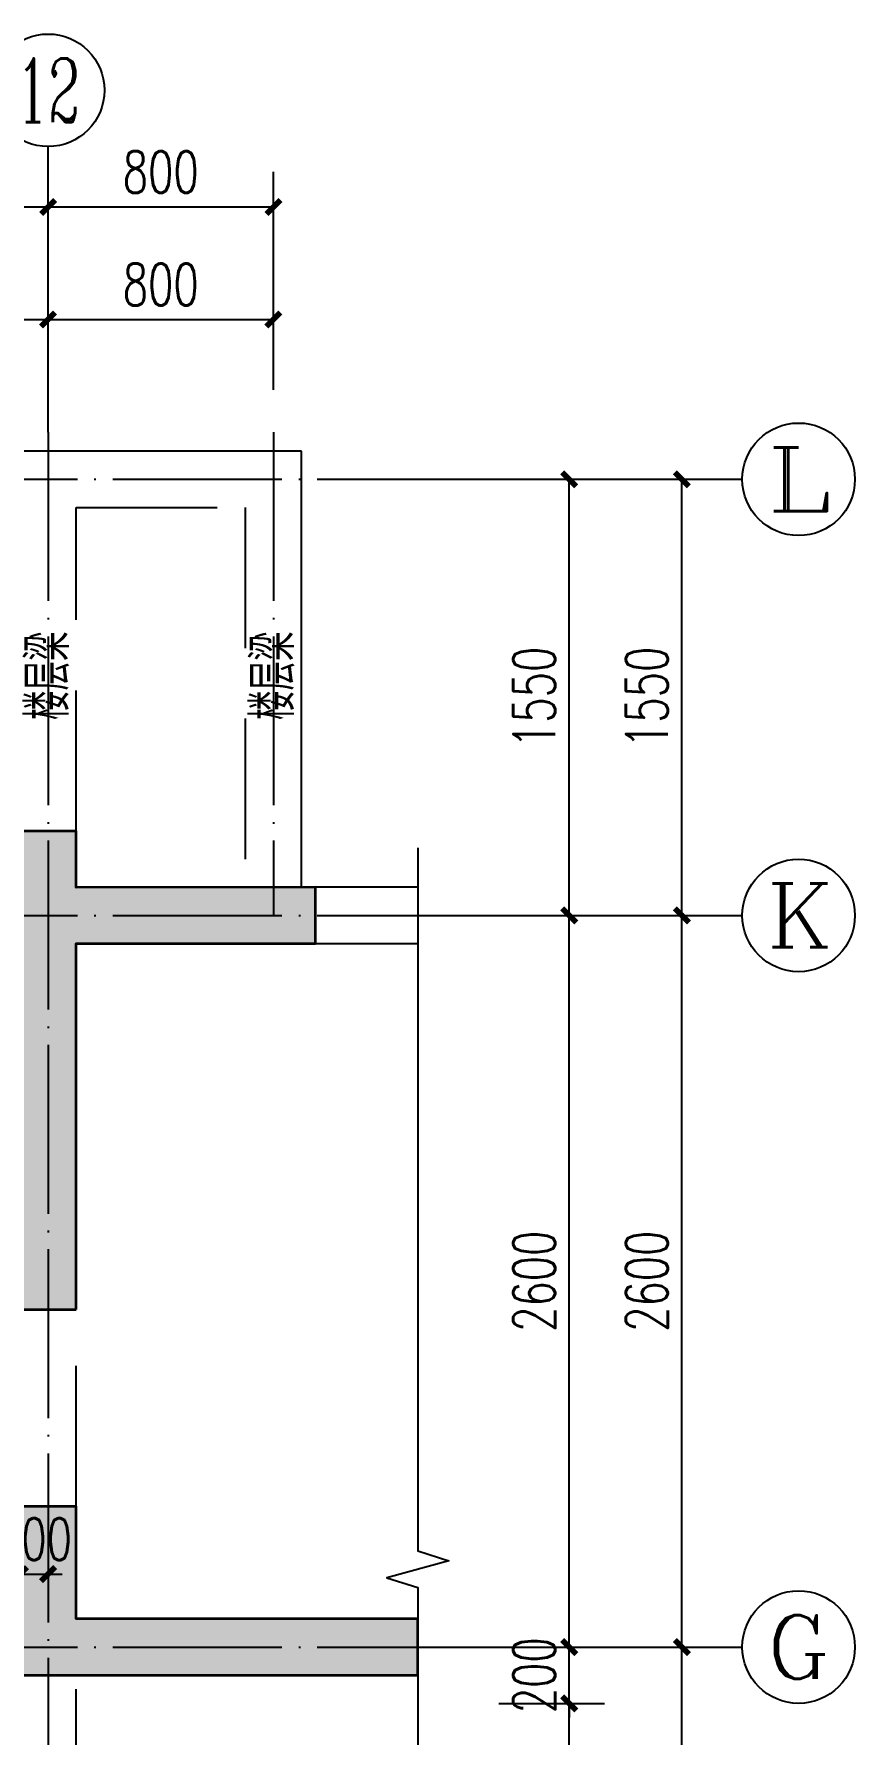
# Model space of a CAD drawing. Extents: x 393367 to 3005760, y 4998 to 826018.
# Drawn here: x 2815557 to 2818472, y 529902 to 535947 of the extents above; entities that cross this region are included whole.
import ezdxf
from ezdxf.enums import TextEntityAlignment as Align

# ---------------------------------------------------------------- set-up
doc = ezdxf.new("R2010")
doc.units = 0
doc.header["$LTSCALE"] = 1000
doc.linetypes.add('DASHED', pattern=[0.75, 0.5, -0.25])
doc.linetypes.add('DOTE', pattern=[2.42, 2, -0.2, 0.02, -0.2])
doc.layers.get('0').update_dxf_attribs({"linetype": 'CONTINUOUS'})
doc.layers.get('Defpoints').update_dxf_attribs({"linetype": 'CONTINUOUS'})
for name, color, linetype in [('AXIS', 3, 'CONTINUOUS'), ('AXIS_TEXT', 7, 'CONTINUOUS'), ('DOTE', 8, 'DOTE'), ('PUB_DIM', 3, 'CONTINUOUS'), ('S-梁', 4, 'DASHED'), ('S-梁实线', 4, 'CONTINUOUS'), ('S-砼墙', 150, 'CONTINUOUS'), ('S-砼墙填充', 251, 'CONTINUOUS'), ('TEXT', 7, 'CONTINUOUS'), ('THIN', 7, 'CONTINUOUS'), ('尺寸标注', 86, 'CONTINUOUS')]:
    doc.layers.add(name, color=color, linetype=linetype)
doc.styles.add('_TCH_AXIS', font='COMPLEX', dxfattribs={"bigfont": 'GBCBIG'})
doc.styles.add('_TCH_DIM_T3', font='SIMPLEX', dxfattribs={"width": 0.705882, "bigfont": 'GBCBIG'})
doc.styles.add('COMPLEX', font='COMPLEX')
doc.styles.add('TSSD_Rein', font='Tssdeng.shx', dxfattribs={"width": 0.7, "bigfont": 'hztxt.shx'})
doc.dimstyles.new('_TCH_ARCH&&50', dxfattribs={"dimtxt": 148.75, "dimasz": 50, "dimexe": 125, "dimexo": 150, "dimgap": 50, "dimtad": 1, "dimdec": 0, "dimzin": 0, "dimdsep": 46, "dimtxsty": '_TCH_DIM_T3', "dimblk": 'ARCHTICK', "dimcen": 0.09, "dimclrt": 4, "dimazin": 2, "dimtfac": 1, "dimtdec": 0, "dimtix": 1, "dimtmove": 2, "dimatfit": 3, "dimfxl": 1, "dimtolj": 1, "dimtzin": 0, "dimarcsym": 0})

# ---------------------------------------------------------------- blocks, each defined once
blk = doc.blocks.new('_axiso')
blk.add_circle((0, 0), 0.5)
at = {"layer": 'AXIS_TEXT', "style": 'COMPLEX', "width": 1.041667}
blk.add_attdef('A', text='', height=0.56, dxfattribs=at).set_placement((-0.25, -0.28), (0.25, -0.28), align=Align.FIT)
blk = doc.blocks.new('_ArchTick')
at = {"color": 0, "linetype": 'ByBlock', "const_width": 0.4}
blk.add_lwpolyline([(-0.5, -0.5), (0.5, 0.5)], dxfattribs=at)
blk = doc.blocks.new('*D2158')
at = {"layer": 'Defpoints', "color": 0, "transparency": 16777216}
for p in [(2817057.5, 530014.7), (2817457.5, 530014.7), (2817057.5, 528914.7)]:
    blk.add_point(p, dxfattribs=at)
at = {"layer": '尺寸标注', "color": 0, "lineweight": -2, "transparency": 16777216}
for p, q in [((2817207.5, 530014.7), (2817582.5, 530014.7)), ((2817457.5, 528914.7), (2817457.5, 530014.7)), ((2817207.5, 528914.7), (2817582.5, 528914.7))]:
    blk.add_line(p, q, dxfattribs=at)
at = {"layer": '尺寸标注', "color": 0, "lineweight": -2, "transparency": 16777216, "xscale": 50, "yscale": 50, "zscale": 50}
for p, rotation in [((2817457.5, 530014.7), 90), ((2817457.5, 528914.7), 270)]:
    blk.add_blockref('_ArchTick', p, dxfattribs=dict(at, rotation=rotation))
at = {"layer": '尺寸标注', "color": 4, "transparency": 16777216, "insert": (2817333.1, 529464.7), "char_height": 148.75, "attachment_point": 5, "rotation": 90, "style": '_TCH_DIM_T3'}
blk.add_mtext('\\A1;1100', dxfattribs=at)
blk = doc.blocks.new('*D2159')
at = {"layer": 'Defpoints', "color": 0, "transparency": 16777216}
for p in [(2817057.5, 530214.7), (2817457.5, 530214.7), (2817057.5, 530014.7)]:
    blk.add_point(p, dxfattribs=at)
at = {"layer": '尺寸标注', "color": 0, "lineweight": -2, "transparency": 16777216}
for p, q in [((2817457.5, 530214.7), (2817457.5, 530264.7)), ((2817207.5, 530214.7), (2817582.5, 530214.7)), ((2817457.5, 530014.7), (2817457.5, 530214.7)), ((2817207.5, 530014.7), (2817582.5, 530014.7)), ((2817457.5, 530014.7), (2817457.5, 529964.7))]:
    blk.add_line(p, q, dxfattribs=at)
at = {"layer": '尺寸标注', "color": 0, "lineweight": -2, "transparency": 16777216, "xscale": 50, "yscale": 50, "zscale": 50}
for p, rotation in [((2817457.5, 530214.7), 270), ((2817457.5, 530014.7), 90)]:
    blk.add_blockref('_ArchTick', p, dxfattribs=dict(at, rotation=rotation))
at = {"layer": '尺寸标注', "color": 4, "transparency": 16777216, "insert": (2817333.1, 530114.7), "char_height": 148.75, "attachment_point": 5, "rotation": 90, "style": '_TCH_DIM_T3'}
blk.add_mtext('\\A1;200', dxfattribs=at)
blk = doc.blocks.new('*D2160')
at = {"layer": 'Defpoints', "color": 0, "transparency": 16777216}
for p in [(2817057.5, 532814.7), (2817457.5, 532814.7), (2817057.5, 530214.7)]:
    blk.add_point(p, dxfattribs=at)
at = {"layer": '尺寸标注', "color": 0, "lineweight": -2, "transparency": 16777216}
for p, q in [((2817207.5, 532814.7), (2817582.5, 532814.7)), ((2817457.5, 530214.7), (2817457.5, 532814.7)), ((2817207.5, 530214.7), (2817582.5, 530214.7))]:
    blk.add_line(p, q, dxfattribs=at)
at = {"layer": '尺寸标注', "color": 0, "lineweight": -2, "transparency": 16777216, "xscale": 50, "yscale": 50, "zscale": 50}
for p, rotation in [((2817457.5, 532814.7), 90), ((2817457.5, 530214.7), 270)]:
    blk.add_blockref('_ArchTick', p, dxfattribs=dict(at, rotation=rotation))
at = {"layer": '尺寸标注', "color": 4, "transparency": 16777216, "insert": (2817333.1, 531514.7), "char_height": 148.75, "attachment_point": 5, "rotation": 90, "style": '_TCH_DIM_T3'}
blk.add_mtext('\\A1;2600', dxfattribs=at)
blk = doc.blocks.new('*D2161')
at = {"layer": 'Defpoints', "color": 0, "transparency": 16777216}
for p in [(2817057.5, 534364.7), (2817457.5, 534364.7), (2817057.5, 532814.7)]:
    blk.add_point(p, dxfattribs=at)
at = {"layer": '尺寸标注', "color": 0, "lineweight": -2, "transparency": 16777216}
for p, q in [((2817207.5, 534364.7), (2817582.5, 534364.7)), ((2817457.5, 532814.7), (2817457.5, 534364.7)), ((2817207.5, 532814.7), (2817582.5, 532814.7))]:
    blk.add_line(p, q, dxfattribs=at)
at = {"layer": '尺寸标注', "color": 0, "lineweight": -2, "transparency": 16777216, "xscale": 50, "yscale": 50, "zscale": 50}
for p, rotation in [((2817457.5, 534364.7), 90), ((2817457.5, 532814.7), 270)]:
    blk.add_blockref('_ArchTick', p, dxfattribs=dict(at, rotation=rotation))
at = {"layer": '尺寸标注', "color": 4, "transparency": 16777216, "insert": (2817333.1, 533589.7), "char_height": 148.75, "attachment_point": 5, "rotation": 90, "style": '_TCH_DIM_T3'}
blk.add_mtext('\\A1;1550', dxfattribs=at)
blk = doc.blocks.new('*D2162')
at = {"layer": 'Defpoints', "color": 0, "transparency": 16777216}
for p in [(2817057.5, 530214.7), (2817857.5, 530214.7), (2817057.5, 528714.7)]:
    blk.add_point(p, dxfattribs=at)
at = {"layer": 'PUB_DIM', "color": 0, "lineweight": -2, "transparency": 16777216}
for p, q in [((2817207.5, 530214.7), (2817982.5, 530214.7)), ((2817857.5, 528714.7), (2817857.5, 530214.7)), ((2817207.5, 528714.7), (2817982.5, 528714.7))]:
    blk.add_line(p, q, dxfattribs=at)
at = {"layer": 'PUB_DIM', "color": 0, "lineweight": -2, "transparency": 16777216, "xscale": 50, "yscale": 50, "zscale": 50}
for p, rotation in [((2817857.5, 530214.7), 90), ((2817857.5, 528714.7), 270)]:
    blk.add_blockref('_ArchTick', p, dxfattribs=dict(at, rotation=rotation))
at = {"layer": 'PUB_DIM', "color": 4, "transparency": 16777216, "insert": (2817733.1, 529464.7), "char_height": 148.75, "attachment_point": 5, "rotation": 90, "style": '_TCH_DIM_T3'}
blk.add_mtext('\\A1;1500', dxfattribs=at)
blk = doc.blocks.new('*D2163')
at = {"layer": 'Defpoints', "color": 0, "transparency": 16777216}
for p in [(2817057.5, 532814.7), (2817857.5, 532814.7), (2817057.5, 530214.7)]:
    blk.add_point(p, dxfattribs=at)
at = {"layer": 'PUB_DIM', "color": 0, "lineweight": -2, "transparency": 16777216}
for p, q in [((2817207.5, 532814.7), (2817982.5, 532814.7)), ((2817857.5, 530214.7), (2817857.5, 532814.7)), ((2817207.5, 530214.7), (2817982.5, 530214.7))]:
    blk.add_line(p, q, dxfattribs=at)
at = {"layer": 'PUB_DIM', "color": 0, "lineweight": -2, "transparency": 16777216, "xscale": 50, "yscale": 50, "zscale": 50}
for p, rotation in [((2817857.5, 532814.7), 90), ((2817857.5, 530214.7), 270)]:
    blk.add_blockref('_ArchTick', p, dxfattribs=dict(at, rotation=rotation))
at = {"layer": 'PUB_DIM', "color": 4, "transparency": 16777216, "insert": (2817733.1, 531514.7), "char_height": 148.75, "attachment_point": 5, "rotation": 90, "style": '_TCH_DIM_T3'}
blk.add_mtext('\\A1;2600', dxfattribs=at)
blk = doc.blocks.new('*D2164')
at = {"layer": 'Defpoints', "color": 0, "transparency": 16777216}
for p in [(2817057.5, 534364.7), (2817857.5, 534364.7), (2817057.5, 532814.7)]:
    blk.add_point(p, dxfattribs=at)
at = {"layer": 'PUB_DIM', "color": 0, "lineweight": -2, "transparency": 16777216}
for p, q in [((2817207.5, 534364.7), (2817982.5, 534364.7)), ((2817857.5, 532814.7), (2817857.5, 534364.7)), ((2817207.5, 532814.7), (2817982.5, 532814.7))]:
    blk.add_line(p, q, dxfattribs=at)
at = {"layer": 'PUB_DIM', "color": 0, "lineweight": -2, "transparency": 16777216, "xscale": 50, "yscale": 50, "zscale": 50}
for p, rotation in [((2817857.5, 534364.7), 90), ((2817857.5, 532814.7), 270)]:
    blk.add_blockref('_ArchTick', p, dxfattribs=dict(at, rotation=rotation))
at = {"layer": 'PUB_DIM', "color": 4, "transparency": 16777216, "insert": (2817733.1, 533589.7), "char_height": 148.75, "attachment_point": 5, "rotation": 90, "style": '_TCH_DIM_T3'}
blk.add_mtext('\\A1;1550', dxfattribs=at)
blk = doc.blocks.new('*D2176')
at = {"layer": 'Defpoints', "color": 0, "transparency": 16777216}
for p in [(2815606.8, 534932.5), (2814706.8, 534532.5), (2815606.8, 534532.5)]:
    blk.add_point(p, dxfattribs=at)
at = {"layer": '尺寸标注', "color": 0, "lineweight": -2, "transparency": 16777216}
for p, q in [((2814706.8, 534682.5), (2814706.8, 535057.5)), ((2815606.8, 534682.5), (2815606.8, 535057.5)), ((2814706.8, 534932.5), (2815606.8, 534932.5))]:
    blk.add_line(p, q, dxfattribs=at)
at = {"layer": '尺寸标注', "color": 0, "lineweight": -2, "transparency": 16777216, "xscale": 50, "yscale": 50, "zscale": 50, "rotation": 180}
blk.add_blockref('_ArchTick', (2814706.8, 534932.5), dxfattribs=at)
at = {"layer": '尺寸标注', "color": 0, "lineweight": -2, "transparency": 16777216, "xscale": 50, "yscale": 50, "zscale": 50}
blk.add_blockref('_ArchTick', (2815606.8, 534932.5), dxfattribs=at)
at = {"layer": '尺寸标注', "color": 4, "transparency": 16777216, "insert": (2815156.8, 535056.9), "char_height": 148.75, "attachment_point": 5, "style": '_TCH_DIM_T3'}
blk.add_mtext('\\A1;900', dxfattribs=at)
blk = doc.blocks.new('*D2177')
at = {"layer": 'Defpoints', "color": 0, "transparency": 16777216}
for p in [(2816406.8, 534932.5), (2815606.8, 534532.5), (2816406.8, 534532.5)]:
    blk.add_point(p, dxfattribs=at)
at = {"layer": '尺寸标注', "color": 0, "lineweight": -2, "transparency": 16777216}
for p, q in [((2815606.8, 534682.5), (2815606.8, 535057.5)), ((2816406.8, 534682.5), (2816406.8, 535057.5)), ((2815606.8, 534932.5), (2816406.8, 534932.5))]:
    blk.add_line(p, q, dxfattribs=at)
at = {"layer": '尺寸标注', "color": 0, "lineweight": -2, "transparency": 16777216, "xscale": 50, "yscale": 50, "zscale": 50, "rotation": 180}
blk.add_blockref('_ArchTick', (2815606.8, 534932.5), dxfattribs=at)
at = {"layer": '尺寸标注', "color": 0, "lineweight": -2, "transparency": 16777216, "xscale": 50, "yscale": 50, "zscale": 50}
blk.add_blockref('_ArchTick', (2816406.8, 534932.5), dxfattribs=at)
at = {"layer": '尺寸标注', "color": 4, "transparency": 16777216, "insert": (2816006.8, 535056.9), "char_height": 148.75, "attachment_point": 5, "style": '_TCH_DIM_T3'}
blk.add_mtext('\\A1;800', dxfattribs=at)
blk = doc.blocks.new('*D2179')
at = {"layer": 'Defpoints', "color": 0, "transparency": 16777216}
for p in [(2815606.8, 535332.5), (2812806.8, 534532.5), (2815606.8, 534532.5)]:
    blk.add_point(p, dxfattribs=at)
at = {"layer": 'PUB_DIM', "color": 0, "lineweight": -2, "transparency": 16777216}
for p, q in [((2812806.8, 534682.5), (2812806.8, 535457.5)), ((2815606.8, 534682.5), (2815606.8, 535457.5)), ((2812806.8, 535332.5), (2815606.8, 535332.5))]:
    blk.add_line(p, q, dxfattribs=at)
at = {"layer": 'PUB_DIM', "color": 0, "lineweight": -2, "transparency": 16777216, "xscale": 50, "yscale": 50, "zscale": 50, "rotation": 180}
blk.add_blockref('_ArchTick', (2812806.8, 535332.5), dxfattribs=at)
at = {"layer": 'PUB_DIM', "color": 0, "lineweight": -2, "transparency": 16777216, "xscale": 50, "yscale": 50, "zscale": 50}
blk.add_blockref('_ArchTick', (2815606.8, 535332.5), dxfattribs=at)
at = {"layer": 'PUB_DIM', "color": 4, "transparency": 16777216, "insert": (2814206.8, 535456.9), "char_height": 148.75, "attachment_point": 5, "style": '_TCH_DIM_T3'}
blk.add_mtext('\\A1;2800', dxfattribs=at)
blk = doc.blocks.new('*D2180')
at = {"layer": 'Defpoints', "color": 0, "transparency": 16777216}
for p in [(2816406.8, 535332.5), (2815606.8, 534532.5), (2816406.8, 534532.5)]:
    blk.add_point(p, dxfattribs=at)
at = {"layer": 'PUB_DIM', "color": 0, "lineweight": -2, "transparency": 16777216}
for p, q in [((2815606.8, 534682.5), (2815606.8, 535457.5)), ((2816406.8, 534682.5), (2816406.8, 535457.5)), ((2815606.8, 535332.5), (2816406.8, 535332.5))]:
    blk.add_line(p, q, dxfattribs=at)
at = {"layer": 'PUB_DIM', "color": 0, "lineweight": -2, "transparency": 16777216, "xscale": 50, "yscale": 50, "zscale": 50, "rotation": 180}
blk.add_blockref('_ArchTick', (2815606.8, 535332.5), dxfattribs=at)
at = {"layer": 'PUB_DIM', "color": 0, "lineweight": -2, "transparency": 16777216, "xscale": 50, "yscale": 50, "zscale": 50}
blk.add_blockref('_ArchTick', (2816406.8, 535332.5), dxfattribs=at)
at = {"layer": 'PUB_DIM', "color": 4, "transparency": 16777216, "insert": (2816006.8, 535456.9), "char_height": 148.75, "attachment_point": 5, "style": '_TCH_DIM_T3'}
blk.add_mtext('\\A1;800', dxfattribs=at)
blk = doc.blocks.new('*D2181')
at = {"layer": 'Defpoints', "color": 0, "transparency": 16777216}
for p in [(2815506.8, 530840.9), (2815606.8, 530840.9), (2815606.8, 530474)]:
    blk.add_point(p, dxfattribs=at)
at = {"layer": '尺寸标注', "color": 0, "lineweight": -2, "transparency": 16777216}
for p, q in [((2815506.8, 530690.9), (2815506.8, 530349)), ((2815606.8, 530690.9), (2815606.8, 530349)), ((2815506.8, 530474), (2815456.8, 530474)), ((2815506.8, 530474), (2815606.8, 530474)), ((2815606.8, 530474), (2815656.8, 530474))]:
    blk.add_line(p, q, dxfattribs=at)
at = {"layer": '尺寸标注', "color": 0, "lineweight": -2, "transparency": 16777216, "xscale": 50, "yscale": 50, "zscale": 50}
blk.add_blockref('_ArchTick', (2815506.8, 530474), dxfattribs=at)
at = {"layer": '尺寸标注', "color": 0, "lineweight": -2, "transparency": 16777216, "xscale": 50, "yscale": 50, "zscale": 50, "rotation": 180}
blk.add_blockref('_ArchTick', (2815606.8, 530474), dxfattribs=at)
at = {"layer": '尺寸标注', "color": 4, "transparency": 16777216, "insert": (2815556.8, 530598.4), "char_height": 148.75, "attachment_point": 5, "style": '_TCH_DIM_T3'}
blk.add_mtext('\\A1;100', dxfattribs=at)
blk = doc.blocks.new('A$C388434FB')
at = {"layer": 'S-砼墙填充'}
for points in [[(4353, 3486.8), (4353, 4786.8), (5203, 4786.9), (5203, 4986.9), (4353, 4986.8), (4353, 5186.9), (4153, 5186.9), (4153, 3486.8)], [(5566, 2186.9), (5566, 2386.9), (4353.1, 2386.9), (4353.1, 2786.9), (4153.1, 2786.9), (4153.1, 2186.9)]]:
    blk.add_hatch(color=142, dxfattribs=at).paths.add_polyline_path(points)
at = {"layer": 'S-梁'}
for p, q in [((4353, 6336.9), (4953, 6336.9)), ((4353, 5186.9), (4353, 6336.9)), ((4953, 6336.9), (4953, 4986.9)), ((5203, 4786.9), (5566, 4786.9)), ((4353.1, 2786.9), (4353, 3486.9)), ((4353.1, 886.8), (4353.1, 2186.9))]:
    blk.add_line(p, q, dxfattribs=at)
at = {"layer": 'S-梁实线'}
for p, q in [((4253, 6536.9), (1453, 6536.9)), ((5153, 6536.9), (4253, 6536.9)), ((5153, 4986.9), (5153, 6536.9)), ((5566, 4986.9), (5203, 4986.9))]:
    blk.add_line(p, q, dxfattribs=at)
at = {"layer": 'S-砼墙', "color": 150, "lineweight": 35}
for points in [[(4353, 3486.8), (4353, 4786.8), (5203, 4786.9), (5203, 4986.9), (4353, 4986.8), (4353, 5186.9), (4153, 5186.9), (4153, 3486.8)], [(5566, 2186.9), (5566, 2386.9), (4353.1, 2386.9), (4353.1, 2786.9), (4153.1, 2786.9), (4153.1, 2186.9)]]:
    blk.add_lwpolyline(points, close=True, dxfattribs=at)
at = {"layer": 'THIN'}
blk.add_lwpolyline([(5566, 5126.9), (5566, 2628.5), (5676, 2593.5), (5456, 2533.5), (5566, 2498.5), (5566, 0)], dxfattribs=at)

msp = doc.modelspace()

# ---------------------------------------------------------------- linework, layer by layer
at = {"layer": 'AXIS'}
for p, q in [((2815606.80952, 534532.54107), (2815606.80952, 535547.14865)), ((2817057.45605, 534364.65596), (2818072.06363, 534364.65596)), ((2817057.45605, 532814.65597), (2818072.06363, 532814.65597)), ((2817057.45605, 530214.65596), (2818072.06363, 530214.65596))]:
    msp.add_line(p, q, dxfattribs=at)
at = {"layer": 'DOTE', "linetype": 'DOTE', "ltscale": 0.3}
for p, q in [((2815606.80951, 534532.54107), (2815606.80951, 528714.65595)), ((2816406.80951, 534532.54107), (2816406.80951, 532814.65596)), ((2811480.84967, 534364.65596), (2817057.45605, 534364.65596)), ((2811480.84967, 532814.65596), (2817057.45605, 532814.65596)), ((2811480.84967, 530214.65595), (2817057.45605, 530214.65595))]:
    msp.add_line(p, q, dxfattribs=at)

# ---------------------------------------------------------------- block references
msp.add_blockref('A$C388434FB', (2811353.89998, 527927.80432))
at = {"layer": 'AXIS'}
ref = msp.add_blockref('_axiso', (2815606.80952, 535747.14865), dxfattribs=dict(at, xscale=400, yscale=400, zscale=400))
ref.add_attrib('A', '12', dxfattribs={"layer": 'AXIS_TEXT', "height": 226.27417, "style": '_TCH_AXIS', "width": 0.724138}).set_placement((2815493.67243, 535634.01157), (2815719.9466, 535634.01157), align=Align.FIT)
ref = msp.add_blockref('_axiso', (2818272.06363, 534364.65596), dxfattribs=dict(at, xscale=400, yscale=400, zscale=400))
ref.add_attrib('A', 'L', dxfattribs={"layer": 'AXIS_TEXT', "height": 226.27417, "style": '_TCH_AXIS', "width": 1.4}).set_placement((2818158.92655, 534251.51888), (2818385.20072, 534251.51888), align=Align.FIT)
ref = msp.add_blockref('_axiso', (2818272.06363, 532814.65597), dxfattribs=dict(at, xscale=400, yscale=400, zscale=400))
ref.add_attrib('A', 'K', dxfattribs={"layer": 'AXIS_TEXT', "height": 226.27417, "style": '_TCH_AXIS', "width": 1.105263}).set_placement((2818158.92655, 532701.51889), (2818385.20072, 532701.51889), align=Align.FIT)
ref = msp.add_blockref('_axiso', (2818272.06363, 530214.65596), dxfattribs=dict(at, xscale=400, yscale=400, zscale=400))
ref.add_attrib('A', 'G', dxfattribs={"layer": 'AXIS_TEXT', "height": 226.27417, "style": '_TCH_AXIS', "width": 1.166667}).set_placement((2818158.92655, 530101.51888), (2818385.20072, 530101.51888), align=Align.FIT)

# ---------------------------------------------------------------- texts
at = {"layer": 'TEXT', "color": 230, "style": 'TSSD_Rein', "width": 0.7}
for p in [(2815680.40733, 533666.78751), (2816480.41129, 533666.82589)]:
    msp.add_text('楼层梁', height=150, rotation=90, dxfattribs=at).set_placement(p, align=Align.CENTER)

# ---------------------------------------------------------------- dimensions: what is measured, and where the dimension line sits
at = {"layer": 'PUB_DIM'}
for p1, p2, distance, picture, middle in [((2812806.80952, 534532.54107), (2815606.80952, 534532.54107), 800, '*D2179', (2814206.80952, 535456.91607)), ((2815606.80952, 534532.54107), (2816406.80952, 534532.54107), 800, '*D2180', (2816006.80952, 535456.91607)), ((2817057.45605, 532814.65597), (2817057.45605, 534364.65596), -800, '*D2164', (2817733.08105, 533589.65597)), ((2817057.45605, 530214.65596), (2817057.45605, 532814.65597), -800, '*D2163', (2817733.08105, 531514.65597)), ((2817057.45605, 528714.65596), (2817057.45605, 530214.65596), -800, '*D2162', (2817733.08105, 529464.65596))]:
    dim = msp.add_aligned_dim(p1=p1, p2=p2, distance=distance, dimstyle='_TCH_ARCH&&50', dxfattribs=at)
    dim.commit()
    dim.dimension.update_dxf_attribs({"geometry": picture, "text_midpoint": middle})
at = {"layer": '尺寸标注', "color": 106}
for p1, p2, distance, picture, middle in [((2814706.80952, 534532.54107), (2815606.80952, 534532.54107), 400, '*D2176', (2815156.80952, 535056.91607)), ((2815606.80952, 534532.54107), (2816406.80952, 534532.54107), 400, '*D2177', (2816006.80952, 535056.91607)), ((2817057.45605, 532814.65597), (2817057.45605, 534364.65596), -400, '*D2161', (2817333.08105, 533589.65597)), ((2817057.45605, 530214.65596), (2817057.45605, 532814.65597), -400, '*D2160', (2817333.08105, 531514.65597)), ((2815506.80951, 530840.88076), (2815606.80951, 530840.88076), -366.83688, '*D2181', (2815556.80951, 530598.41887)), ((2817057.45605, 530014.65596), (2817057.45605, 530214.65596), -400, '*D2159', (2817333.08105, 530114.65596)), ((2817057.45605, 528914.65596), (2817057.45605, 530014.65596), -400, '*D2158', (2817333.08105, 529464.65596))]:
    dim = msp.add_aligned_dim(p1=p1, p2=p2, distance=distance, dimstyle='_TCH_ARCH&&50', dxfattribs=at)
    dim.commit()
    dim.dimension.update_dxf_attribs({"geometry": picture, "text_midpoint": middle})

doc.saveas('drawing.dxf')
